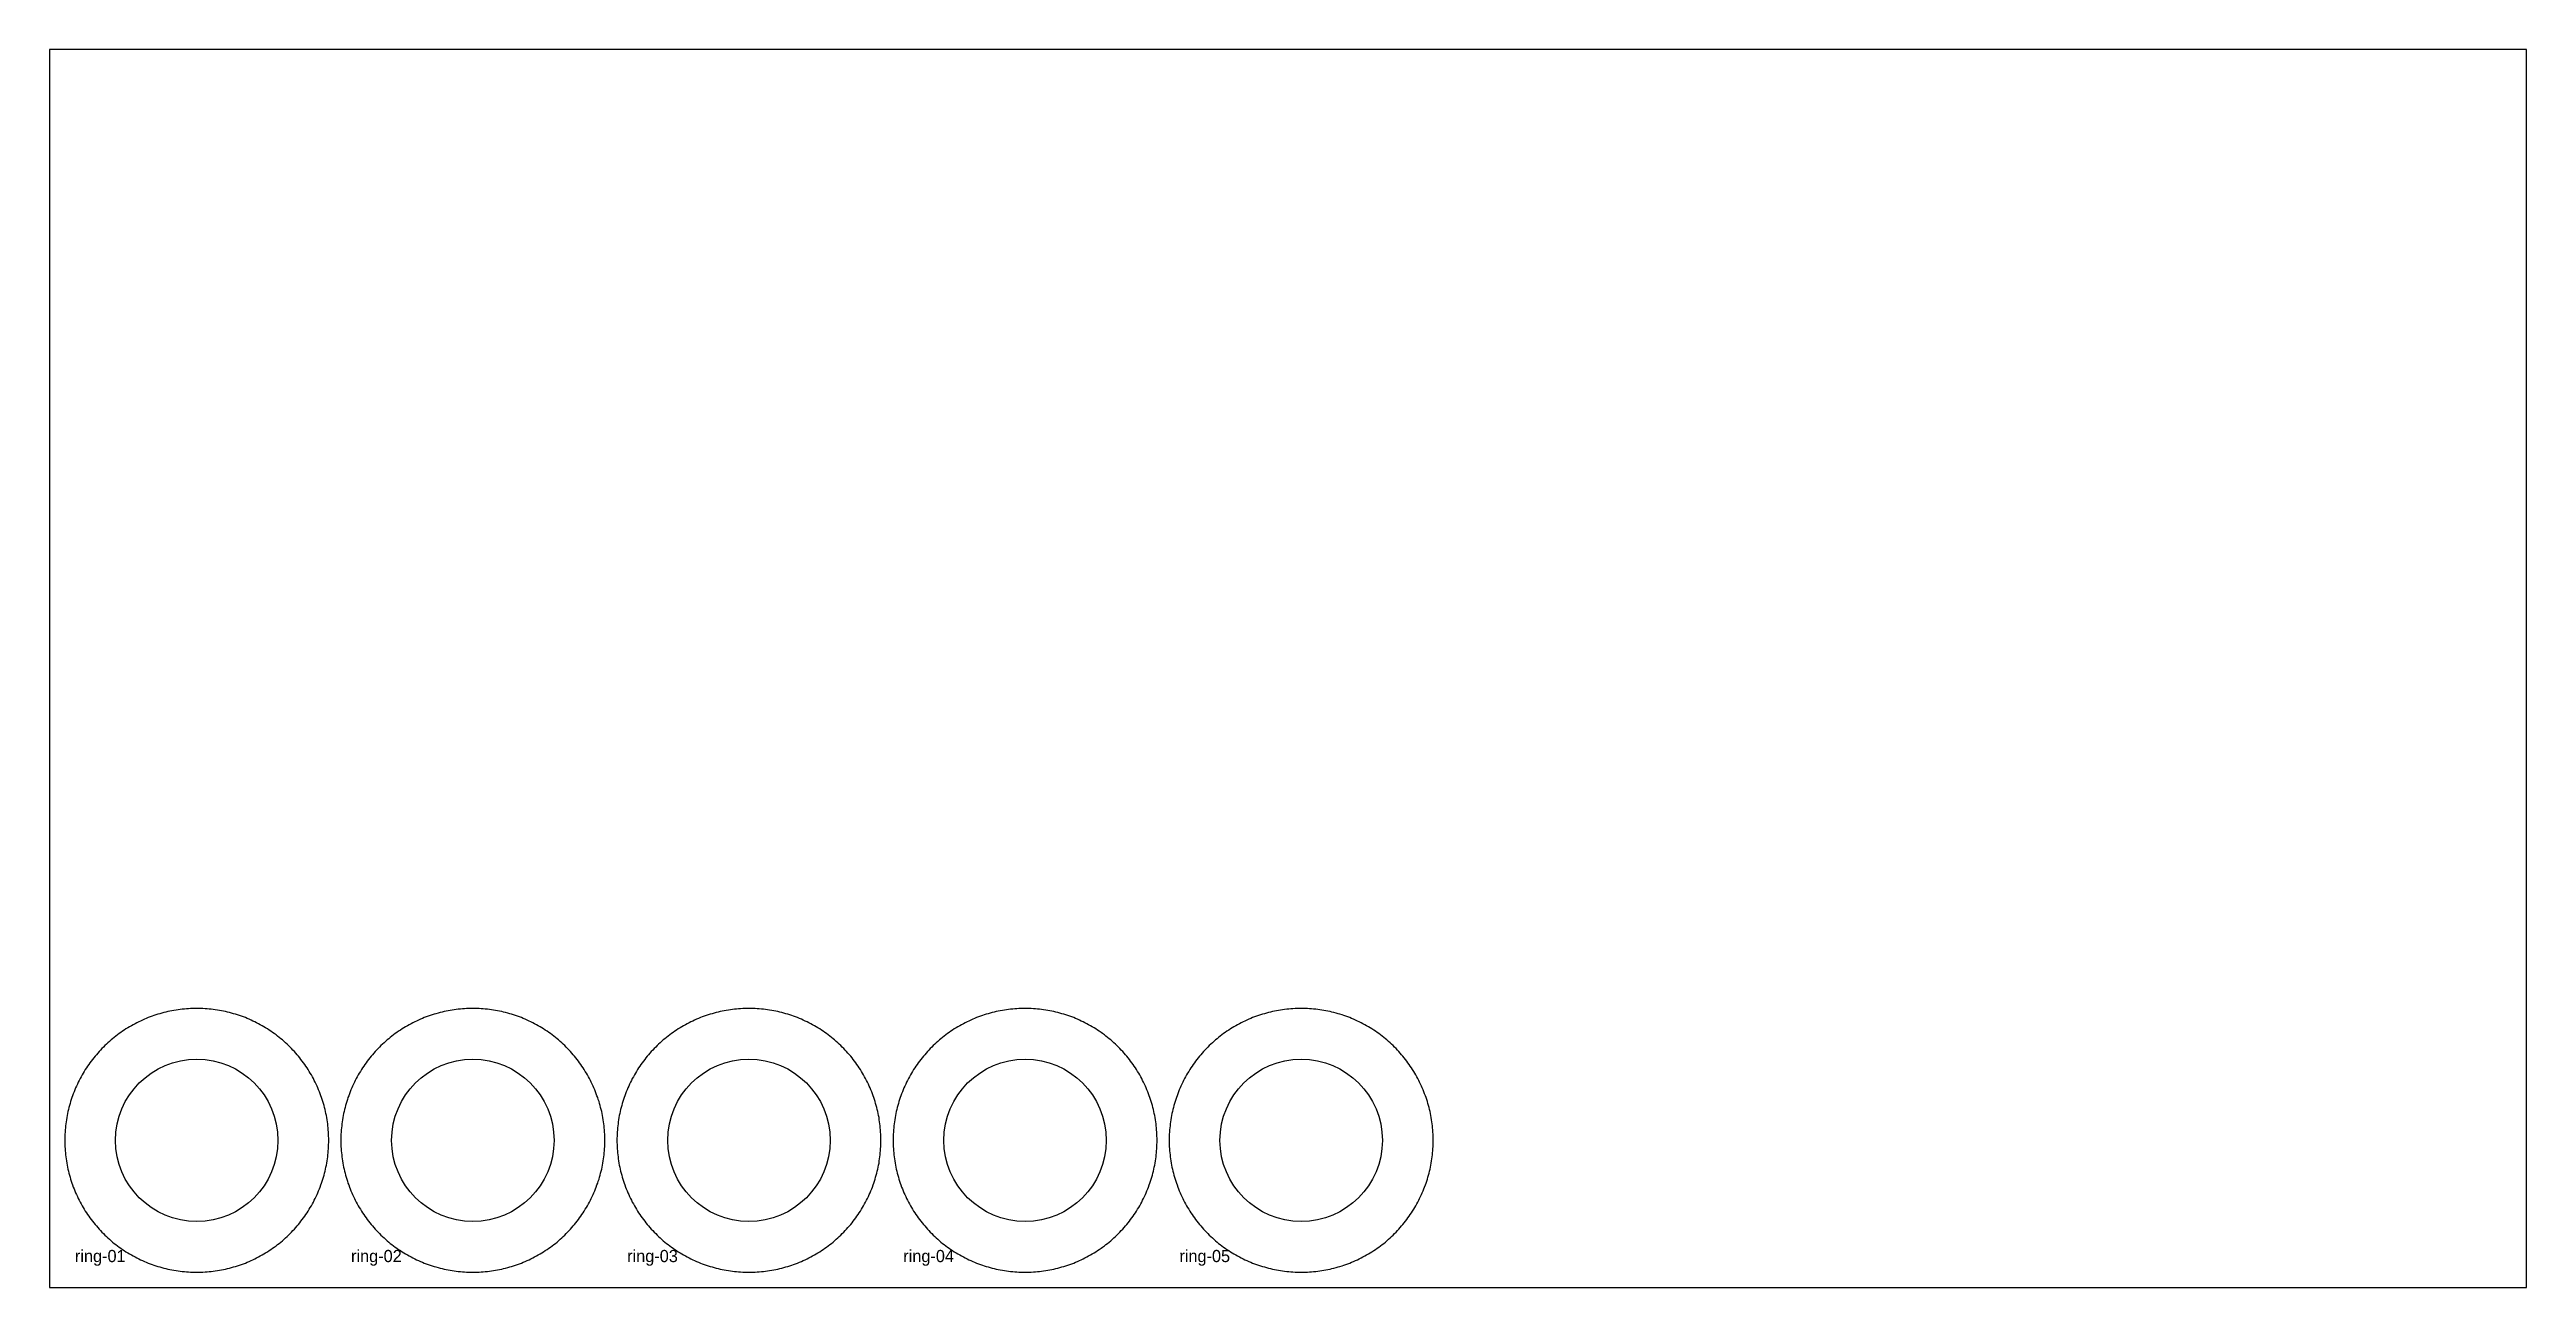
# Model space of a CAD drawing. Header units: millimetres. Extents: x 0 to 2440, y 0 to 1220.
import ezdxf

# ---------------------------------------------------------------- set-up
doc = ezdxf.new("R2010")
doc.units = ezdxf.units.MM
doc.layers.add('CUT_INSIDE', color=5, linetype='Continuous')
doc.layers.add('CUT_OUTSIDE', color=1, linetype='Continuous')

msp = doc.modelspace()

# ---------------------------------------------------------------- linework, layer by layer
at = {"layer": 'CUT_INSIDE'}
for centre in [(145, 145), (417, 145), (689, 145), (961, 145), (1233, 145)]:
    msp.add_circle(centre, 80, dxfattribs=at)
at = {"layer": 'CUT_OUTSIDE'}
for points in [[(275, 145), (275, 147), (274.9, 149.1), (274.9, 151.1), (274.7, 153.2), (274.6, 155.2), (274.4, 157.2), (274.2, 159.3), (274, 161.3), (273.7, 163.3), (273.4, 165.3), (273.1, 167.4), (272.7, 169.4), (272.3, 171.4), (271.9, 173.4), (271.4, 175.3), (270.9, 177.3), (270.4, 179.3), (269.8, 181.3), (269.3, 183.2), (268.6, 185.2), (268, 187.1), (267.3, 189), (266.6, 191), (265.9, 192.9), (265.1, 194.7), (264.3, 196.6), (263.5, 198.5), (262.6, 200.4), (261.7, 202.2), (260.8, 204), (259.9, 205.8), (258.9, 207.6), (257.9, 209.4), (256.9, 211.2), (255.8, 212.9), (254.8, 214.7), (253.7, 216.4), (252.5, 218.1), (251.4, 219.8), (250.2, 221.4), (249, 223.1), (247.7, 224.7), (246.5, 226.3), (245.2, 227.9), (243.9, 229.4), (242.5, 231), (241.2, 232.5), (239.8, 234), (238.4, 235.5), (236.9, 236.9), (235.5, 238.4), (234, 239.8), (232.5, 241.2), (231, 242.5), (229.4, 243.9), (227.9, 245.2), (226.3, 246.5), (224.7, 247.7), (223.1, 249), (221.4, 250.2), (219.8, 251.4), (218.1, 252.5), (216.4, 253.7), (214.7, 254.8), (212.9, 255.8), (211.2, 256.9), (209.4, 257.9), (207.6, 258.9), (205.8, 259.9), (204, 260.8), (202.2, 261.7), (200.4, 262.6), (198.5, 263.5), (196.6, 264.3), (194.7, 265.1), (192.9, 265.9), (191, 266.6), (189, 267.3), (187.1, 268), (185.2, 268.6), (183.2, 269.3), (181.3, 269.8), (179.3, 270.4), (177.3, 270.9), (175.3, 271.4), (173.4, 271.9), (171.4, 272.3), (169.4, 272.7), (167.4, 273.1), (165.3, 273.4), (163.3, 273.7), (161.3, 274), (159.3, 274.2), (157.2, 274.4), (155.2, 274.6), (153.2, 274.7), (151.1, 274.9), (149.1, 274.9), (147, 275), (145, 275), (143, 275), (140.9, 274.9), (138.9, 274.9), (136.8, 274.7), (134.8, 274.6), (132.8, 274.4), (130.7, 274.2), (128.7, 274), (126.7, 273.7), (124.7, 273.4), (122.6, 273.1), (120.6, 272.7), (118.6, 272.3), (116.6, 271.9), (114.7, 271.4), (112.7, 270.9), (110.7, 270.4), (108.7, 269.8), (106.8, 269.3), (104.8, 268.6), (102.9, 268), (101, 267.3), (99, 266.6), (97.1, 265.9), (95.3, 265.1), (93.4, 264.3), (91.5, 263.5), (89.6, 262.6), (87.8, 261.7), (86, 260.8), (84.2, 259.9), (82.4, 258.9), (80.6, 257.9), (78.8, 256.9), (77.1, 255.8), (75.3, 254.8), (73.6, 253.7), (71.9, 252.5), (70.2, 251.4), (68.6, 250.2), (66.9, 249), (65.3, 247.7), (63.7, 246.5), (62.1, 245.2), (60.6, 243.9), (59, 242.5), (57.5, 241.2), (56, 239.8), (54.5, 238.4), (53.1, 236.9), (51.6, 235.5), (50.2, 234), (48.8, 232.5), (47.5, 231), (46.1, 229.4), (44.8, 227.9), (43.5, 226.3), (42.3, 224.7), (41, 223.1), (39.8, 221.4), (38.6, 219.8), (37.5, 218.1), (36.3, 216.4), (35.2, 214.7), (34.2, 212.9), (33.1, 211.2), (32.1, 209.4), (31.1, 207.6), (30.1, 205.8), (29.2, 204), (28.3, 202.2), (27.4, 200.4), (26.5, 198.5), (25.7, 196.6), (24.9, 194.7), (24.1, 192.9), (23.4, 191), (22.7, 189), (22, 187.1), (21.4, 185.2), (20.7, 183.2), (20.2, 181.3), (19.6, 179.3), (19.1, 177.3), (18.6, 175.3), (18.1, 173.4), (17.7, 171.4), (17.3, 169.4), (16.9, 167.4), (16.6, 165.3), (16.3, 163.3), (16, 161.3), (15.8, 159.3), (15.6, 157.2), (15.4, 155.2), (15.3, 153.2), (15.1, 151.1), (15.1, 149.1), (15, 147), (15, 145), (15, 143), (15.1, 140.9), (15.1, 138.9), (15.3, 136.8), (15.4, 134.8), (15.6, 132.8), (15.8, 130.7), (16, 128.7), (16.3, 126.7), (16.6, 124.7), (16.9, 122.6), (17.3, 120.6), (17.7, 118.6), (18.1, 116.6), (18.6, 114.7), (19.1, 112.7), (19.6, 110.7), (20.2, 108.7), (20.7, 106.8), (21.4, 104.8), (22, 102.9), (22.7, 101), (23.4, 99), (24.1, 97.1), (24.9, 95.3), (25.7, 93.4), (26.5, 91.5), (27.4, 89.6), (28.3, 87.8), (29.2, 86), (30.1, 84.2), (31.1, 82.4), (32.1, 80.6), (33.1, 78.8), (34.2, 77.1), (35.2, 75.3), (36.3, 73.6), (37.5, 71.9), (38.6, 70.2), (39.8, 68.6), (41, 66.9), (42.3, 65.3), (43.5, 63.7), (44.8, 62.1), (46.1, 60.6), (47.5, 59), (48.8, 57.5), (50.2, 56), (51.6, 54.5), (53.1, 53.1), (54.5, 51.6), (56, 50.2), (57.5, 48.8), (59, 47.5), (60.6, 46.1), (62.1, 44.8), (63.7, 43.5), (65.3, 42.3), (66.9, 41), (68.6, 39.8), (70.2, 38.6), (71.9, 37.5), (73.6, 36.3), (75.3, 35.2), (77.1, 34.2), (78.8, 33.1), (80.6, 32.1), (82.4, 31.1), (84.2, 30.1), (86, 29.2), (87.8, 28.3), (89.6, 27.4), (91.5, 26.5), (93.4, 25.7), (95.3, 24.9), (97.1, 24.1), (99, 23.4), (101, 22.7), (102.9, 22), (104.8, 21.4), (106.8, 20.7), (108.7, 20.2), (110.7, 19.6), (112.7, 19.1), (114.7, 18.6), (116.6, 18.1), (118.6, 17.7), (120.6, 17.3), (122.6, 16.9), (124.7, 16.6), (126.7, 16.3), (128.7, 16), (130.7, 15.8), (132.8, 15.6), (134.8, 15.4), (136.8, 15.3), (138.9, 15.1), (140.9, 15.1), (143, 15), (145, 15), (147, 15), (149.1, 15.1), (151.1, 15.1), (153.2, 15.3), (155.2, 15.4), (157.2, 15.6), (159.3, 15.8), (161.3, 16), (163.3, 16.3), (165.3, 16.6), (167.4, 16.9), (169.4, 17.3), (171.4, 17.7), (173.4, 18.1), (175.3, 18.6), (177.3, 19.1), (179.3, 19.6), (181.3, 20.2), (183.2, 20.7), (185.2, 21.4), (187.1, 22), (189, 22.7), (191, 23.4), (192.9, 24.1), (194.7, 24.9), (196.6, 25.7), (198.5, 26.5), (200.4, 27.4), (202.2, 28.3), (204, 29.2), (205.8, 30.1), (207.6, 31.1), (209.4, 32.1), (211.2, 33.1), (212.9, 34.2), (214.7, 35.2), (216.4, 36.3), (218.1, 37.5), (219.8, 38.6), (221.4, 39.8), (223.1, 41), (224.7, 42.3), (226.3, 43.5), (227.9, 44.8), (229.4, 46.1), (231, 47.5), (232.5, 48.8), (234, 50.2), (235.5, 51.6), (236.9, 53.1), (238.4, 54.5), (239.8, 56), (241.2, 57.5), (242.5, 59), (243.9, 60.6), (245.2, 62.1), (246.5, 63.7), (247.7, 65.3), (249, 66.9), (250.2, 68.6), (251.4, 70.2), (252.5, 71.9), (253.7, 73.6), (254.8, 75.3), (255.8, 77.1), (256.9, 78.8), (257.9, 80.6), (258.9, 82.4), (259.9, 84.2), (260.8, 86), (261.7, 87.8), (262.6, 89.6), (263.5, 91.5), (264.3, 93.4), (265.1, 95.3), (265.9, 97.1), (266.6, 99), (267.3, 101), (268, 102.9), (268.6, 104.8), (269.3, 106.8), (269.8, 108.7), (270.4, 110.7), (270.9, 112.7), (271.4, 114.7), (271.9, 116.6), (272.3, 118.6), (272.7, 120.6), (273.1, 122.6), (273.4, 124.7), (273.7, 126.7), (274, 128.7), (274.2, 130.7), (274.4, 132.8), (274.6, 134.8), (274.7, 136.8), (274.9, 138.9), (274.9, 140.9), (275, 143), (275, 145)], [(547, 145), (547, 147), (546.9, 149.1), (546.9, 151.1), (546.7, 153.2), (546.6, 155.2), (546.4, 157.2), (546.2, 159.3), (546, 161.3), (545.7, 163.3), (545.4, 165.3), (545.1, 167.4), (544.7, 169.4), (544.3, 171.4), (543.9, 173.4), (543.4, 175.3), (542.9, 177.3), (542.4, 179.3), (541.8, 181.3), (541.3, 183.2), (540.6, 185.2), (540, 187.1), (539.3, 189), (538.6, 191), (537.9, 192.9), (537.1, 194.7), (536.3, 196.6), (535.5, 198.5), (534.6, 200.4), (533.7, 202.2), (532.8, 204), (531.9, 205.8), (530.9, 207.6), (529.9, 209.4), (528.9, 211.2), (527.8, 212.9), (526.8, 214.7), (525.7, 216.4), (524.5, 218.1), (523.4, 219.8), (522.2, 221.4), (521, 223.1), (519.7, 224.7), (518.5, 226.3), (517.2, 227.9), (515.9, 229.4), (514.5, 231), (513.2, 232.5), (511.8, 234), (510.4, 235.5), (508.9, 236.9), (507.5, 238.4), (506, 239.8), (504.5, 241.2), (503, 242.5), (501.4, 243.9), (499.9, 245.2), (498.3, 246.5), (496.7, 247.7), (495.1, 249), (493.4, 250.2), (491.8, 251.4), (490.1, 252.5), (488.4, 253.7), (486.7, 254.8), (484.9, 255.8), (483.2, 256.9), (481.4, 257.9), (479.6, 258.9), (477.8, 259.9), (476, 260.8), (474.2, 261.7), (472.4, 262.6), (470.5, 263.5), (468.6, 264.3), (466.7, 265.1), (464.9, 265.9), (463, 266.6), (461, 267.3), (459.1, 268), (457.2, 268.6), (455.2, 269.3), (453.3, 269.8), (451.3, 270.4), (449.3, 270.9), (447.3, 271.4), (445.4, 271.9), (443.4, 272.3), (441.4, 272.7), (439.4, 273.1), (437.3, 273.4), (435.3, 273.7), (433.3, 274), (431.3, 274.2), (429.2, 274.4), (427.2, 274.6), (425.2, 274.7), (423.1, 274.9), (421.1, 274.9), (419, 275), (417, 275), (415, 275), (412.9, 274.9), (410.9, 274.9), (408.8, 274.7), (406.8, 274.6), (404.8, 274.4), (402.7, 274.2), (400.7, 274), (398.7, 273.7), (396.7, 273.4), (394.6, 273.1), (392.6, 272.7), (390.6, 272.3), (388.6, 271.9), (386.7, 271.4), (384.7, 270.9), (382.7, 270.4), (380.7, 269.8), (378.8, 269.3), (376.8, 268.6), (374.9, 268), (373, 267.3), (371, 266.6), (369.1, 265.9), (367.3, 265.1), (365.4, 264.3), (363.5, 263.5), (361.6, 262.6), (359.8, 261.7), (358, 260.8), (356.2, 259.9), (354.4, 258.9), (352.6, 257.9), (350.8, 256.9), (349.1, 255.8), (347.3, 254.8), (345.6, 253.7), (343.9, 252.5), (342.2, 251.4), (340.6, 250.2), (338.9, 249), (337.3, 247.7), (335.7, 246.5), (334.1, 245.2), (332.6, 243.9), (331, 242.5), (329.5, 241.2), (328, 239.8), (326.5, 238.4), (325.1, 236.9), (323.6, 235.5), (322.2, 234), (320.8, 232.5), (319.5, 231), (318.1, 229.4), (316.8, 227.9), (315.5, 226.3), (314.3, 224.7), (313, 223.1), (311.8, 221.4), (310.6, 219.8), (309.5, 218.1), (308.3, 216.4), (307.2, 214.7), (306.2, 212.9), (305.1, 211.2), (304.1, 209.4), (303.1, 207.6), (302.1, 205.8), (301.2, 204), (300.3, 202.2), (299.4, 200.4), (298.5, 198.5), (297.7, 196.6), (296.9, 194.7), (296.1, 192.9), (295.4, 191), (294.7, 189), (294, 187.1), (293.4, 185.2), (292.7, 183.2), (292.2, 181.3), (291.6, 179.3), (291.1, 177.3), (290.6, 175.3), (290.1, 173.4), (289.7, 171.4), (289.3, 169.4), (288.9, 167.4), (288.6, 165.3), (288.3, 163.3), (288, 161.3), (287.8, 159.3), (287.6, 157.2), (287.4, 155.2), (287.3, 153.2), (287.1, 151.1), (287.1, 149.1), (287, 147), (287, 145), (287, 143), (287.1, 140.9), (287.1, 138.9), (287.3, 136.8), (287.4, 134.8), (287.6, 132.8), (287.8, 130.7), (288, 128.7), (288.3, 126.7), (288.6, 124.7), (288.9, 122.6), (289.3, 120.6), (289.7, 118.6), (290.1, 116.6), (290.6, 114.7), (291.1, 112.7), (291.6, 110.7), (292.2, 108.7), (292.7, 106.8), (293.4, 104.8), (294, 102.9), (294.7, 101), (295.4, 99), (296.1, 97.1), (296.9, 95.3), (297.7, 93.4), (298.5, 91.5), (299.4, 89.6), (300.3, 87.8), (301.2, 86), (302.1, 84.2), (303.1, 82.4), (304.1, 80.6), (305.1, 78.8), (306.2, 77.1), (307.2, 75.3), (308.3, 73.6), (309.5, 71.9), (310.6, 70.2), (311.8, 68.6), (313, 66.9), (314.3, 65.3), (315.5, 63.7), (316.8, 62.1), (318.1, 60.6), (319.5, 59), (320.8, 57.5), (322.2, 56), (323.6, 54.5), (325.1, 53.1), (326.5, 51.6), (328, 50.2), (329.5, 48.8), (331, 47.5), (332.6, 46.1), (334.1, 44.8), (335.7, 43.5), (337.3, 42.3), (338.9, 41), (340.6, 39.8), (342.2, 38.6), (343.9, 37.5), (345.6, 36.3), (347.3, 35.2), (349.1, 34.2), (350.8, 33.1), (352.6, 32.1), (354.4, 31.1), (356.2, 30.1), (358, 29.2), (359.8, 28.3), (361.6, 27.4), (363.5, 26.5), (365.4, 25.7), (367.3, 24.9), (369.1, 24.1), (371, 23.4), (373, 22.7), (374.9, 22), (376.8, 21.4), (378.8, 20.7), (380.7, 20.2), (382.7, 19.6), (384.7, 19.1), (386.7, 18.6), (388.6, 18.1), (390.6, 17.7), (392.6, 17.3), (394.6, 16.9), (396.7, 16.6), (398.7, 16.3), (400.7, 16), (402.7, 15.8), (404.8, 15.6), (406.8, 15.4), (408.8, 15.3), (410.9, 15.1), (412.9, 15.1), (415, 15), (417, 15), (419, 15), (421.1, 15.1), (423.1, 15.1), (425.2, 15.3), (427.2, 15.4), (429.2, 15.6), (431.3, 15.8), (433.3, 16), (435.3, 16.3), (437.3, 16.6), (439.4, 16.9), (441.4, 17.3), (443.4, 17.7), (445.4, 18.1), (447.3, 18.6), (449.3, 19.1), (451.3, 19.6), (453.3, 20.2), (455.2, 20.7), (457.2, 21.4), (459.1, 22), (461, 22.7), (463, 23.4), (464.9, 24.1), (466.7, 24.9), (468.6, 25.7), (470.5, 26.5), (472.4, 27.4), (474.2, 28.3), (476, 29.2), (477.8, 30.1), (479.6, 31.1), (481.4, 32.1), (483.2, 33.1), (484.9, 34.2), (486.7, 35.2), (488.4, 36.3), (490.1, 37.5), (491.8, 38.6), (493.4, 39.8), (495.1, 41), (496.7, 42.3), (498.3, 43.5), (499.9, 44.8), (501.4, 46.1), (503, 47.5), (504.5, 48.8), (506, 50.2), (507.5, 51.6), (508.9, 53.1), (510.4, 54.5), (511.8, 56), (513.2, 57.5), (514.5, 59), (515.9, 60.6), (517.2, 62.1), (518.5, 63.7), (519.7, 65.3), (521, 66.9), (522.2, 68.6), (523.4, 70.2), (524.5, 71.9), (525.7, 73.6), (526.8, 75.3), (527.8, 77.1), (528.9, 78.8), (529.9, 80.6), (530.9, 82.4), (531.9, 84.2), (532.8, 86), (533.7, 87.8), (534.6, 89.6), (535.5, 91.5), (536.3, 93.4), (537.1, 95.3), (537.9, 97.1), (538.6, 99), (539.3, 101), (540, 102.9), (540.6, 104.8), (541.3, 106.8), (541.8, 108.7), (542.4, 110.7), (542.9, 112.7), (543.4, 114.7), (543.9, 116.6), (544.3, 118.6), (544.7, 120.6), (545.1, 122.6), (545.4, 124.7), (545.7, 126.7), (546, 128.7), (546.2, 130.7), (546.4, 132.8), (546.6, 134.8), (546.7, 136.8), (546.9, 138.9), (546.9, 140.9), (547, 143), (547, 145)], [(819, 145), (819, 147), (818.9, 149.1), (818.9, 151.1), (818.7, 153.2), (818.6, 155.2), (818.4, 157.2), (818.2, 159.3), (818, 161.3), (817.7, 163.3), (817.4, 165.3), (817.1, 167.4), (816.7, 169.4), (816.3, 171.4), (815.9, 173.4), (815.4, 175.3), (814.9, 177.3), (814.4, 179.3), (813.8, 181.3), (813.3, 183.2), (812.6, 185.2), (812, 187.1), (811.3, 189), (810.6, 191), (809.9, 192.9), (809.1, 194.7), (808.3, 196.6), (807.5, 198.5), (806.6, 200.4), (805.7, 202.2), (804.8, 204), (803.9, 205.8), (802.9, 207.6), (801.9, 209.4), (800.9, 211.2), (799.8, 212.9), (798.8, 214.7), (797.7, 216.4), (796.5, 218.1), (795.4, 219.8), (794.2, 221.4), (793, 223.1), (791.7, 224.7), (790.5, 226.3), (789.2, 227.9), (787.9, 229.4), (786.5, 231), (785.2, 232.5), (783.8, 234), (782.4, 235.5), (780.9, 236.9), (779.5, 238.4), (778, 239.8), (776.5, 241.2), (775, 242.5), (773.4, 243.9), (771.9, 245.2), (770.3, 246.5), (768.7, 247.7), (767.1, 249), (765.4, 250.2), (763.8, 251.4), (762.1, 252.5), (760.4, 253.7), (758.7, 254.8), (756.9, 255.8), (755.2, 256.9), (753.4, 257.9), (751.6, 258.9), (749.8, 259.9), (748, 260.8), (746.2, 261.7), (744.4, 262.6), (742.5, 263.5), (740.6, 264.3), (738.7, 265.1), (736.9, 265.9), (735, 266.6), (733, 267.3), (731.1, 268), (729.2, 268.6), (727.2, 269.3), (725.3, 269.8), (723.3, 270.4), (721.3, 270.9), (719.3, 271.4), (717.4, 271.9), (715.4, 272.3), (713.4, 272.7), (711.4, 273.1), (709.3, 273.4), (707.3, 273.7), (705.3, 274), (703.3, 274.2), (701.2, 274.4), (699.2, 274.6), (697.2, 274.7), (695.1, 274.9), (693.1, 274.9), (691, 275), (689, 275), (687, 275), (684.9, 274.9), (682.9, 274.9), (680.8, 274.7), (678.8, 274.6), (676.8, 274.4), (674.7, 274.2), (672.7, 274), (670.7, 273.7), (668.7, 273.4), (666.6, 273.1), (664.6, 272.7), (662.6, 272.3), (660.6, 271.9), (658.7, 271.4), (656.7, 270.9), (654.7, 270.4), (652.7, 269.8), (650.8, 269.3), (648.8, 268.6), (646.9, 268), (645, 267.3), (643, 266.6), (641.1, 265.9), (639.3, 265.1), (637.4, 264.3), (635.5, 263.5), (633.6, 262.6), (631.8, 261.7), (630, 260.8), (628.2, 259.9), (626.4, 258.9), (624.6, 257.9), (622.8, 256.9), (621.1, 255.8), (619.3, 254.8), (617.6, 253.7), (615.9, 252.5), (614.2, 251.4), (612.6, 250.2), (610.9, 249), (609.3, 247.7), (607.7, 246.5), (606.1, 245.2), (604.6, 243.9), (603, 242.5), (601.5, 241.2), (600, 239.8), (598.5, 238.4), (597.1, 236.9), (595.6, 235.5), (594.2, 234), (592.8, 232.5), (591.5, 231), (590.1, 229.4), (588.8, 227.9), (587.5, 226.3), (586.3, 224.7), (585, 223.1), (583.8, 221.4), (582.6, 219.8), (581.5, 218.1), (580.3, 216.4), (579.2, 214.7), (578.2, 212.9), (577.1, 211.2), (576.1, 209.4), (575.1, 207.6), (574.1, 205.8), (573.2, 204), (572.3, 202.2), (571.4, 200.4), (570.5, 198.5), (569.7, 196.6), (568.9, 194.7), (568.1, 192.9), (567.4, 191), (566.7, 189), (566, 187.1), (565.4, 185.2), (564.7, 183.2), (564.2, 181.3), (563.6, 179.3), (563.1, 177.3), (562.6, 175.3), (562.1, 173.4), (561.7, 171.4), (561.3, 169.4), (560.9, 167.4), (560.6, 165.3), (560.3, 163.3), (560, 161.3), (559.8, 159.3), (559.6, 157.2), (559.4, 155.2), (559.3, 153.2), (559.1, 151.1), (559.1, 149.1), (559, 147), (559, 145), (559, 143), (559.1, 140.9), (559.1, 138.9), (559.3, 136.8), (559.4, 134.8), (559.6, 132.8), (559.8, 130.7), (560, 128.7), (560.3, 126.7), (560.6, 124.7), (560.9, 122.6), (561.3, 120.6), (561.7, 118.6), (562.1, 116.6), (562.6, 114.7), (563.1, 112.7), (563.6, 110.7), (564.2, 108.7), (564.7, 106.8), (565.4, 104.8), (566, 102.9), (566.7, 101), (567.4, 99), (568.1, 97.1), (568.9, 95.3), (569.7, 93.4), (570.5, 91.5), (571.4, 89.6), (572.3, 87.8), (573.2, 86), (574.1, 84.2), (575.1, 82.4), (576.1, 80.6), (577.1, 78.8), (578.2, 77.1), (579.2, 75.3), (580.3, 73.6), (581.5, 71.9), (582.6, 70.2), (583.8, 68.6), (585, 66.9), (586.3, 65.3), (587.5, 63.7), (588.8, 62.1), (590.1, 60.6), (591.5, 59), (592.8, 57.5), (594.2, 56), (595.6, 54.5), (597.1, 53.1), (598.5, 51.6), (600, 50.2), (601.5, 48.8), (603, 47.5), (604.6, 46.1), (606.1, 44.8), (607.7, 43.5), (609.3, 42.3), (610.9, 41), (612.6, 39.8), (614.2, 38.6), (615.9, 37.5), (617.6, 36.3), (619.3, 35.2), (621.1, 34.2), (622.8, 33.1), (624.6, 32.1), (626.4, 31.1), (628.2, 30.1), (630, 29.2), (631.8, 28.3), (633.6, 27.4), (635.5, 26.5), (637.4, 25.7), (639.3, 24.9), (641.1, 24.1), (643, 23.4), (645, 22.7), (646.9, 22), (648.8, 21.4), (650.8, 20.7), (652.7, 20.2), (654.7, 19.6), (656.7, 19.1), (658.7, 18.6), (660.6, 18.1), (662.6, 17.7), (664.6, 17.3), (666.6, 16.9), (668.7, 16.6), (670.7, 16.3), (672.7, 16), (674.7, 15.8), (676.8, 15.6), (678.8, 15.4), (680.8, 15.3), (682.9, 15.1), (684.9, 15.1), (687, 15), (689, 15), (691, 15), (693.1, 15.1), (695.1, 15.1), (697.2, 15.3), (699.2, 15.4), (701.2, 15.6), (703.3, 15.8), (705.3, 16), (707.3, 16.3), (709.3, 16.6), (711.4, 16.9), (713.4, 17.3), (715.4, 17.7), (717.4, 18.1), (719.3, 18.6), (721.3, 19.1), (723.3, 19.6), (725.3, 20.2), (727.2, 20.7), (729.2, 21.4), (731.1, 22), (733, 22.7), (735, 23.4), (736.9, 24.1), (738.7, 24.9), (740.6, 25.7), (742.5, 26.5), (744.4, 27.4), (746.2, 28.3), (748, 29.2), (749.8, 30.1), (751.6, 31.1), (753.4, 32.1), (755.2, 33.1), (756.9, 34.2), (758.7, 35.2), (760.4, 36.3), (762.1, 37.5), (763.8, 38.6), (765.4, 39.8), (767.1, 41), (768.7, 42.3), (770.3, 43.5), (771.9, 44.8), (773.4, 46.1), (775, 47.5), (776.5, 48.8), (778, 50.2), (779.5, 51.6), (780.9, 53.1), (782.4, 54.5), (783.8, 56), (785.2, 57.5), (786.5, 59), (787.9, 60.6), (789.2, 62.1), (790.5, 63.7), (791.7, 65.3), (793, 66.9), (794.2, 68.6), (795.4, 70.2), (796.5, 71.9), (797.7, 73.6), (798.8, 75.3), (799.8, 77.1), (800.9, 78.8), (801.9, 80.6), (802.9, 82.4), (803.9, 84.2), (804.8, 86), (805.7, 87.8), (806.6, 89.6), (807.5, 91.5), (808.3, 93.4), (809.1, 95.3), (809.9, 97.1), (810.6, 99), (811.3, 101), (812, 102.9), (812.6, 104.8), (813.3, 106.8), (813.8, 108.7), (814.4, 110.7), (814.9, 112.7), (815.4, 114.7), (815.9, 116.6), (816.3, 118.6), (816.7, 120.6), (817.1, 122.6), (817.4, 124.7), (817.7, 126.7), (818, 128.7), (818.2, 130.7), (818.4, 132.8), (818.6, 134.8), (818.7, 136.8), (818.9, 138.9), (818.9, 140.9), (819, 143), (819, 145)], [(1091, 145), (1091, 147), (1090.9, 149.1), (1090.9, 151.1), (1090.7, 153.2), (1090.6, 155.2), (1090.4, 157.2), (1090.2, 159.3), (1090, 161.3), (1089.7, 163.3), (1089.4, 165.3), (1089.1, 167.4), (1088.7, 169.4), (1088.3, 171.4), (1087.9, 173.4), (1087.4, 175.3), (1086.9, 177.3), (1086.4, 179.3), (1085.8, 181.3), (1085.3, 183.2), (1084.6, 185.2), (1084, 187.1), (1083.3, 189), (1082.6, 191), (1081.9, 192.9), (1081.1, 194.7), (1080.3, 196.6), (1079.5, 198.5), (1078.6, 200.4), (1077.7, 202.2), (1076.8, 204), (1075.9, 205.8), (1074.9, 207.6), (1073.9, 209.4), (1072.9, 211.2), (1071.8, 212.9), (1070.8, 214.7), (1069.7, 216.4), (1068.5, 218.1), (1067.4, 219.8), (1066.2, 221.4), (1065, 223.1), (1063.7, 224.7), (1062.5, 226.3), (1061.2, 227.9), (1059.9, 229.4), (1058.5, 231), (1057.2, 232.5), (1055.8, 234), (1054.4, 235.5), (1052.9, 236.9), (1051.5, 238.4), (1050, 239.8), (1048.5, 241.2), (1047, 242.5), (1045.4, 243.9), (1043.9, 245.2), (1042.3, 246.5), (1040.7, 247.7), (1039.1, 249), (1037.4, 250.2), (1035.8, 251.4), (1034.1, 252.5), (1032.4, 253.7), (1030.7, 254.8), (1028.9, 255.8), (1027.2, 256.9), (1025.4, 257.9), (1023.6, 258.9), (1021.8, 259.9), (1020, 260.8), (1018.2, 261.7), (1016.4, 262.6), (1014.5, 263.5), (1012.6, 264.3), (1010.7, 265.1), (1008.9, 265.9), (1007, 266.6), (1005, 267.3), (1003.1, 268), (1001.2, 268.6), (999.2, 269.3), (997.3, 269.8), (995.3, 270.4), (993.3, 270.9), (991.3, 271.4), (989.4, 271.9), (987.4, 272.3), (985.4, 272.7), (983.4, 273.1), (981.3, 273.4), (979.3, 273.7), (977.3, 274), (975.3, 274.2), (973.2, 274.4), (971.2, 274.6), (969.2, 274.7), (967.1, 274.9), (965.1, 274.9), (963, 275), (961, 275), (959, 275), (956.9, 274.9), (954.9, 274.9), (952.8, 274.7), (950.8, 274.6), (948.8, 274.4), (946.7, 274.2), (944.7, 274), (942.7, 273.7), (940.7, 273.4), (938.6, 273.1), (936.6, 272.7), (934.6, 272.3), (932.6, 271.9), (930.7, 271.4), (928.7, 270.9), (926.7, 270.4), (924.7, 269.8), (922.8, 269.3), (920.8, 268.6), (918.9, 268), (917, 267.3), (915, 266.6), (913.1, 265.9), (911.3, 265.1), (909.4, 264.3), (907.5, 263.5), (905.6, 262.6), (903.8, 261.7), (902, 260.8), (900.2, 259.9), (898.4, 258.9), (896.6, 257.9), (894.8, 256.9), (893.1, 255.8), (891.3, 254.8), (889.6, 253.7), (887.9, 252.5), (886.2, 251.4), (884.6, 250.2), (882.9, 249), (881.3, 247.7), (879.7, 246.5), (878.1, 245.2), (876.6, 243.9), (875, 242.5), (873.5, 241.2), (872, 239.8), (870.5, 238.4), (869.1, 236.9), (867.6, 235.5), (866.2, 234), (864.8, 232.5), (863.5, 231), (862.1, 229.4), (860.8, 227.9), (859.5, 226.3), (858.3, 224.7), (857, 223.1), (855.8, 221.4), (854.6, 219.8), (853.5, 218.1), (852.3, 216.4), (851.2, 214.7), (850.2, 212.9), (849.1, 211.2), (848.1, 209.4), (847.1, 207.6), (846.1, 205.8), (845.2, 204), (844.3, 202.2), (843.4, 200.4), (842.5, 198.5), (841.7, 196.6), (840.9, 194.7), (840.1, 192.9), (839.4, 191), (838.7, 189), (838, 187.1), (837.4, 185.2), (836.7, 183.2), (836.2, 181.3), (835.6, 179.3), (835.1, 177.3), (834.6, 175.3), (834.1, 173.4), (833.7, 171.4), (833.3, 169.4), (832.9, 167.4), (832.6, 165.3), (832.3, 163.3), (832, 161.3), (831.8, 159.3), (831.6, 157.2), (831.4, 155.2), (831.3, 153.2), (831.1, 151.1), (831.1, 149.1), (831, 147), (831, 145), (831, 143), (831.1, 140.9), (831.1, 138.9), (831.3, 136.8), (831.4, 134.8), (831.6, 132.8), (831.8, 130.7), (832, 128.7), (832.3, 126.7), (832.6, 124.7), (832.9, 122.6), (833.3, 120.6), (833.7, 118.6), (834.1, 116.6), (834.6, 114.7), (835.1, 112.7), (835.6, 110.7), (836.2, 108.7), (836.7, 106.8), (837.4, 104.8), (838, 102.9), (838.7, 101), (839.4, 99), (840.1, 97.1), (840.9, 95.3), (841.7, 93.4), (842.5, 91.5), (843.4, 89.6), (844.3, 87.8), (845.2, 86), (846.1, 84.2), (847.1, 82.4), (848.1, 80.6), (849.1, 78.8), (850.2, 77.1), (851.2, 75.3), (852.3, 73.6), (853.5, 71.9), (854.6, 70.2), (855.8, 68.6), (857, 66.9), (858.3, 65.3), (859.5, 63.7), (860.8, 62.1), (862.1, 60.6), (863.5, 59), (864.8, 57.5), (866.2, 56), (867.6, 54.5), (869.1, 53.1), (870.5, 51.6), (872, 50.2), (873.5, 48.8), (875, 47.5), (876.6, 46.1), (878.1, 44.8), (879.7, 43.5), (881.3, 42.3), (882.9, 41), (884.6, 39.8), (886.2, 38.6), (887.9, 37.5), (889.6, 36.3), (891.3, 35.2), (893.1, 34.2), (894.8, 33.1), (896.6, 32.1), (898.4, 31.1), (900.2, 30.1), (902, 29.2), (903.8, 28.3), (905.6, 27.4), (907.5, 26.5), (909.4, 25.7), (911.3, 24.9), (913.1, 24.1), (915, 23.4), (917, 22.7), (918.9, 22), (920.8, 21.4), (922.8, 20.7), (924.7, 20.2), (926.7, 19.6), (928.7, 19.1), (930.7, 18.6), (932.6, 18.1), (934.6, 17.7), (936.6, 17.3), (938.6, 16.9), (940.7, 16.6), (942.7, 16.3), (944.7, 16), (946.7, 15.8), (948.8, 15.6), (950.8, 15.4), (952.8, 15.3), (954.9, 15.1), (956.9, 15.1), (959, 15), (961, 15), (963, 15), (965.1, 15.1), (967.1, 15.1), (969.2, 15.3), (971.2, 15.4), (973.2, 15.6), (975.3, 15.8), (977.3, 16), (979.3, 16.3), (981.3, 16.6), (983.4, 16.9), (985.4, 17.3), (987.4, 17.7), (989.4, 18.1), (991.3, 18.6), (993.3, 19.1), (995.3, 19.6), (997.3, 20.2), (999.2, 20.7), (1001.2, 21.4), (1003.1, 22), (1005, 22.7), (1007, 23.4), (1008.9, 24.1), (1010.7, 24.9), (1012.6, 25.7), (1014.5, 26.5), (1016.4, 27.4), (1018.2, 28.3), (1020, 29.2), (1021.8, 30.1), (1023.6, 31.1), (1025.4, 32.1), (1027.2, 33.1), (1028.9, 34.2), (1030.7, 35.2), (1032.4, 36.3), (1034.1, 37.5), (1035.8, 38.6), (1037.4, 39.8), (1039.1, 41), (1040.7, 42.3), (1042.3, 43.5), (1043.9, 44.8), (1045.4, 46.1), (1047, 47.5), (1048.5, 48.8), (1050, 50.2), (1051.5, 51.6), (1052.9, 53.1), (1054.4, 54.5), (1055.8, 56), (1057.2, 57.5), (1058.5, 59), (1059.9, 60.6), (1061.2, 62.1), (1062.5, 63.7), (1063.7, 65.3), (1065, 66.9), (1066.2, 68.6), (1067.4, 70.2), (1068.5, 71.9), (1069.7, 73.6), (1070.8, 75.3), (1071.8, 77.1), (1072.9, 78.8), (1073.9, 80.6), (1074.9, 82.4), (1075.9, 84.2), (1076.8, 86), (1077.7, 87.8), (1078.6, 89.6), (1079.5, 91.5), (1080.3, 93.4), (1081.1, 95.3), (1081.9, 97.1), (1082.6, 99), (1083.3, 101), (1084, 102.9), (1084.6, 104.8), (1085.3, 106.8), (1085.8, 108.7), (1086.4, 110.7), (1086.9, 112.7), (1087.4, 114.7), (1087.9, 116.6), (1088.3, 118.6), (1088.7, 120.6), (1089.1, 122.6), (1089.4, 124.7), (1089.7, 126.7), (1090, 128.7), (1090.2, 130.7), (1090.4, 132.8), (1090.6, 134.8), (1090.7, 136.8), (1090.9, 138.9), (1090.9, 140.9), (1091, 143), (1091, 145)], [(1363, 145), (1363, 147), (1362.9, 149.1), (1362.9, 151.1), (1362.7, 153.2), (1362.6, 155.2), (1362.4, 157.2), (1362.2, 159.3), (1362, 161.3), (1361.7, 163.3), (1361.4, 165.3), (1361.1, 167.4), (1360.7, 169.4), (1360.3, 171.4), (1359.9, 173.4), (1359.4, 175.3), (1358.9, 177.3), (1358.4, 179.3), (1357.8, 181.3), (1357.3, 183.2), (1356.6, 185.2), (1356, 187.1), (1355.3, 189), (1354.6, 191), (1353.9, 192.9), (1353.1, 194.7), (1352.3, 196.6), (1351.5, 198.5), (1350.6, 200.4), (1349.7, 202.2), (1348.8, 204), (1347.9, 205.8), (1346.9, 207.6), (1345.9, 209.4), (1344.9, 211.2), (1343.8, 212.9), (1342.8, 214.7), (1341.7, 216.4), (1340.5, 218.1), (1339.4, 219.8), (1338.2, 221.4), (1337, 223.1), (1335.7, 224.7), (1334.5, 226.3), (1333.2, 227.9), (1331.9, 229.4), (1330.5, 231), (1329.2, 232.5), (1327.8, 234), (1326.4, 235.5), (1324.9, 236.9), (1323.5, 238.4), (1322, 239.8), (1320.5, 241.2), (1319, 242.5), (1317.4, 243.9), (1315.9, 245.2), (1314.3, 246.5), (1312.7, 247.7), (1311.1, 249), (1309.4, 250.2), (1307.8, 251.4), (1306.1, 252.5), (1304.4, 253.7), (1302.7, 254.8), (1300.9, 255.8), (1299.2, 256.9), (1297.4, 257.9), (1295.6, 258.9), (1293.8, 259.9), (1292, 260.8), (1290.2, 261.7), (1288.4, 262.6), (1286.5, 263.5), (1284.6, 264.3), (1282.7, 265.1), (1280.9, 265.9), (1279, 266.6), (1277, 267.3), (1275.1, 268), (1273.2, 268.6), (1271.2, 269.3), (1269.3, 269.8), (1267.3, 270.4), (1265.3, 270.9), (1263.3, 271.4), (1261.4, 271.9), (1259.4, 272.3), (1257.4, 272.7), (1255.4, 273.1), (1253.3, 273.4), (1251.3, 273.7), (1249.3, 274), (1247.3, 274.2), (1245.2, 274.4), (1243.2, 274.6), (1241.2, 274.7), (1239.1, 274.9), (1237.1, 274.9), (1235, 275), (1233, 275), (1231, 275), (1228.9, 274.9), (1226.9, 274.9), (1224.8, 274.7), (1222.8, 274.6), (1220.8, 274.4), (1218.7, 274.2), (1216.7, 274), (1214.7, 273.7), (1212.7, 273.4), (1210.6, 273.1), (1208.6, 272.7), (1206.6, 272.3), (1204.6, 271.9), (1202.7, 271.4), (1200.7, 270.9), (1198.7, 270.4), (1196.7, 269.8), (1194.8, 269.3), (1192.8, 268.6), (1190.9, 268), (1189, 267.3), (1187, 266.6), (1185.1, 265.9), (1183.3, 265.1), (1181.4, 264.3), (1179.5, 263.5), (1177.6, 262.6), (1175.8, 261.7), (1174, 260.8), (1172.2, 259.9), (1170.4, 258.9), (1168.6, 257.9), (1166.8, 256.9), (1165.1, 255.8), (1163.3, 254.8), (1161.6, 253.7), (1159.9, 252.5), (1158.2, 251.4), (1156.6, 250.2), (1154.9, 249), (1153.3, 247.7), (1151.7, 246.5), (1150.1, 245.2), (1148.6, 243.9), (1147, 242.5), (1145.5, 241.2), (1144, 239.8), (1142.5, 238.4), (1141.1, 236.9), (1139.6, 235.5), (1138.2, 234), (1136.8, 232.5), (1135.5, 231), (1134.1, 229.4), (1132.8, 227.9), (1131.5, 226.3), (1130.3, 224.7), (1129, 223.1), (1127.8, 221.4), (1126.6, 219.8), (1125.5, 218.1), (1124.3, 216.4), (1123.2, 214.7), (1122.2, 212.9), (1121.1, 211.2), (1120.1, 209.4), (1119.1, 207.6), (1118.1, 205.8), (1117.2, 204), (1116.3, 202.2), (1115.4, 200.4), (1114.5, 198.5), (1113.7, 196.6), (1112.9, 194.7), (1112.1, 192.9), (1111.4, 191), (1110.7, 189), (1110, 187.1), (1109.4, 185.2), (1108.7, 183.2), (1108.2, 181.3), (1107.6, 179.3), (1107.1, 177.3), (1106.6, 175.3), (1106.1, 173.4), (1105.7, 171.4), (1105.3, 169.4), (1104.9, 167.4), (1104.6, 165.3), (1104.3, 163.3), (1104, 161.3), (1103.8, 159.3), (1103.6, 157.2), (1103.4, 155.2), (1103.3, 153.2), (1103.1, 151.1), (1103.1, 149.1), (1103, 147), (1103, 145), (1103, 143), (1103.1, 140.9), (1103.1, 138.9), (1103.3, 136.8), (1103.4, 134.8), (1103.6, 132.8), (1103.8, 130.7), (1104, 128.7), (1104.3, 126.7), (1104.6, 124.7), (1104.9, 122.6), (1105.3, 120.6), (1105.7, 118.6), (1106.1, 116.6), (1106.6, 114.7), (1107.1, 112.7), (1107.6, 110.7), (1108.2, 108.7), (1108.7, 106.8), (1109.4, 104.8), (1110, 102.9), (1110.7, 101), (1111.4, 99), (1112.1, 97.1), (1112.9, 95.3), (1113.7, 93.4), (1114.5, 91.5), (1115.4, 89.6), (1116.3, 87.8), (1117.2, 86), (1118.1, 84.2), (1119.1, 82.4), (1120.1, 80.6), (1121.1, 78.8), (1122.2, 77.1), (1123.2, 75.3), (1124.3, 73.6), (1125.5, 71.9), (1126.6, 70.2), (1127.8, 68.6), (1129, 66.9), (1130.3, 65.3), (1131.5, 63.7), (1132.8, 62.1), (1134.1, 60.6), (1135.5, 59), (1136.8, 57.5), (1138.2, 56), (1139.6, 54.5), (1141.1, 53.1), (1142.5, 51.6), (1144, 50.2), (1145.5, 48.8), (1147, 47.5), (1148.6, 46.1), (1150.1, 44.8), (1151.7, 43.5), (1153.3, 42.3), (1154.9, 41), (1156.6, 39.8), (1158.2, 38.6), (1159.9, 37.5), (1161.6, 36.3), (1163.3, 35.2), (1165.1, 34.2), (1166.8, 33.1), (1168.6, 32.1), (1170.4, 31.1), (1172.2, 30.1), (1174, 29.2), (1175.8, 28.3), (1177.6, 27.4), (1179.5, 26.5), (1181.4, 25.7), (1183.3, 24.9), (1185.1, 24.1), (1187, 23.4), (1189, 22.7), (1190.9, 22), (1192.8, 21.4), (1194.8, 20.7), (1196.7, 20.2), (1198.7, 19.6), (1200.7, 19.1), (1202.7, 18.6), (1204.6, 18.1), (1206.6, 17.7), (1208.6, 17.3), (1210.6, 16.9), (1212.7, 16.6), (1214.7, 16.3), (1216.7, 16), (1218.7, 15.8), (1220.8, 15.6), (1222.8, 15.4), (1224.8, 15.3), (1226.9, 15.1), (1228.9, 15.1), (1231, 15), (1233, 15), (1235, 15), (1237.1, 15.1), (1239.1, 15.1), (1241.2, 15.3), (1243.2, 15.4), (1245.2, 15.6), (1247.3, 15.8), (1249.3, 16), (1251.3, 16.3), (1253.3, 16.6), (1255.4, 16.9), (1257.4, 17.3), (1259.4, 17.7), (1261.4, 18.1), (1263.3, 18.6), (1265.3, 19.1), (1267.3, 19.6), (1269.3, 20.2), (1271.2, 20.7), (1273.2, 21.4), (1275.1, 22), (1277, 22.7), (1279, 23.4), (1280.9, 24.1), (1282.7, 24.9), (1284.6, 25.7), (1286.5, 26.5), (1288.4, 27.4), (1290.2, 28.3), (1292, 29.2), (1293.8, 30.1), (1295.6, 31.1), (1297.4, 32.1), (1299.2, 33.1), (1300.9, 34.2), (1302.7, 35.2), (1304.4, 36.3), (1306.1, 37.5), (1307.8, 38.6), (1309.4, 39.8), (1311.1, 41), (1312.7, 42.3), (1314.3, 43.5), (1315.9, 44.8), (1317.4, 46.1), (1319, 47.5), (1320.5, 48.8), (1322, 50.2), (1323.5, 51.6), (1324.9, 53.1), (1326.4, 54.5), (1327.8, 56), (1329.2, 57.5), (1330.5, 59), (1331.9, 60.6), (1333.2, 62.1), (1334.5, 63.7), (1335.7, 65.3), (1337, 66.9), (1338.2, 68.6), (1339.4, 70.2), (1340.5, 71.9), (1341.7, 73.6), (1342.8, 75.3), (1343.8, 77.1), (1344.9, 78.8), (1345.9, 80.6), (1346.9, 82.4), (1347.9, 84.2), (1348.8, 86), (1349.7, 87.8), (1350.6, 89.6), (1351.5, 91.5), (1352.3, 93.4), (1353.1, 95.3), (1353.9, 97.1), (1354.6, 99), (1355.3, 101), (1356, 102.9), (1356.6, 104.8), (1357.3, 106.8), (1357.8, 108.7), (1358.4, 110.7), (1358.9, 112.7), (1359.4, 114.7), (1359.9, 116.6), (1360.3, 118.6), (1360.7, 120.6), (1361.1, 122.6), (1361.4, 124.7), (1361.7, 126.7), (1362, 128.7), (1362.2, 130.7), (1362.4, 132.8), (1362.6, 134.8), (1362.7, 136.8), (1362.9, 138.9), (1362.9, 140.9), (1363, 143), (1363, 145)]]:
    msp.add_lwpolyline(points, close=True, dxfattribs=at)
at = {"layer": 'SHEET_EDGE'}
msp.add_lwpolyline([(0, 0), (2440, 0), (2440, 1220), (0, 1220)], close=True, dxfattribs=at)

# ---------------------------------------------------------------- texts
at = {"layer": 'NOTES'}
for s, p in [('ring-01', (25, 25)), ('ring-02', (297, 25)), ('ring-03', (569, 25)), ('ring-04', (841, 25)), ('ring-05', (1113, 25))]:
    msp.add_text(s, height=12, dxfattribs=at).set_placement(p)

doc.saveas('drawing.dxf')
